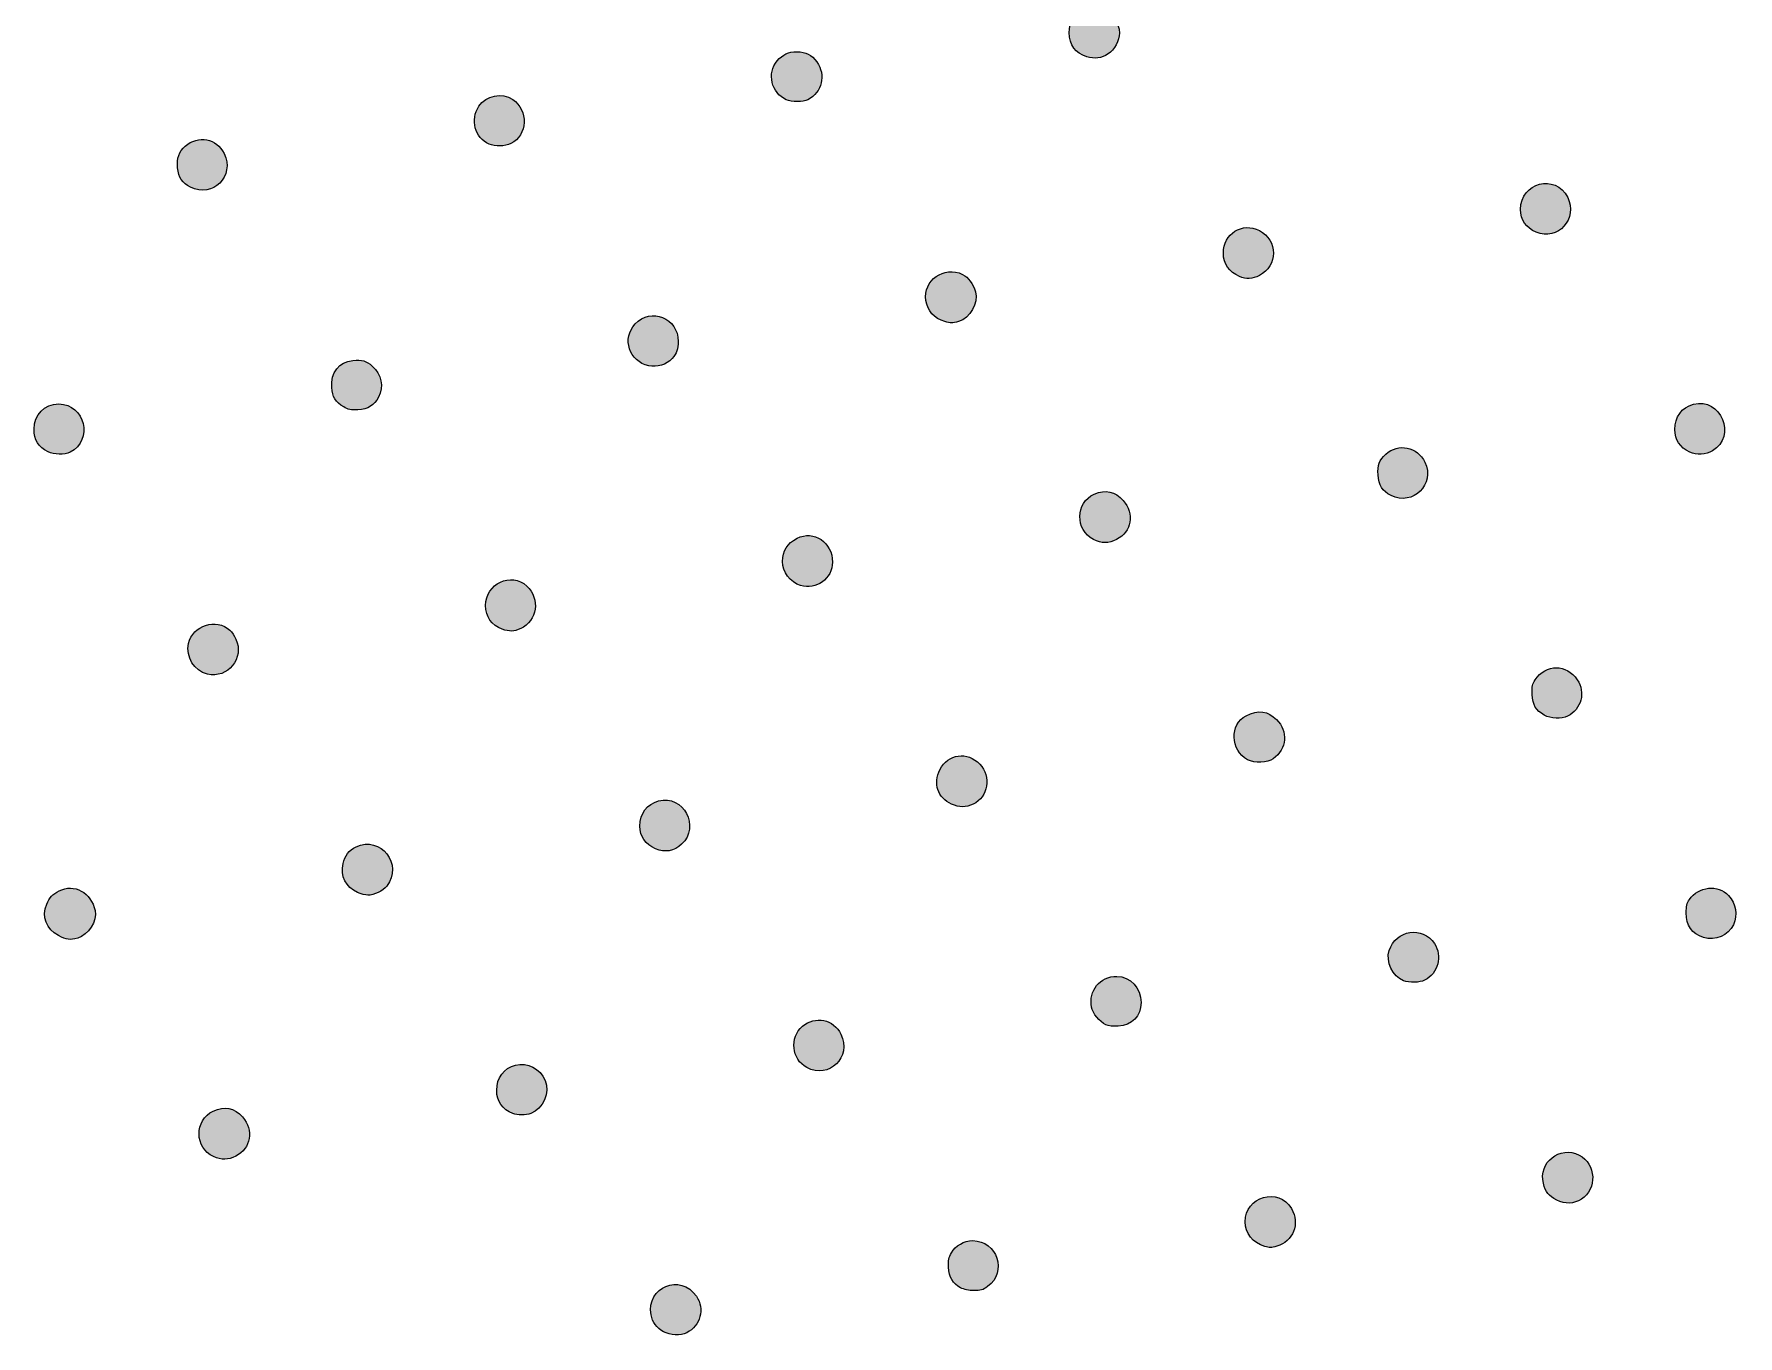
# Model space of a CAD drawing. Extents: x 0 to 500, y 2 to 498.
# Drawn here: x 126.4 to 238.1, y 326.6 to 411.9 of the extents above; entities that cross this region are included whole.
import ezdxf

# ---------------------------------------------------------------- set-up
doc = ezdxf.new("R2010")
doc.units = 0
doc.header["$MEASUREMENT"] = 0
doc.layers.add('LAYER_1', color=7, linetype='Continuous', lineweight=0)

# ---------------------------------------------------------------- blocks, each defined once
blk = doc.blocks.new('Block_0')
at = {"layer": 'LAYER_1', "true_color": 0x000000, "transparency": 33554687}
h = blk.add_hatch(color=18, dxfattribs=at)
h.dxf.hatch_style = 2
edge = h.paths.add_edge_path()
edge.add_spline(control_points=[(197.52, 411.98), (197.51, 412.65), (196.92, 413.48), (196.34, 413.62), (195.89, 413.74), (195.2, 413.6), (194.85, 413.34), (194.41, 413), (194.23, 412.62), (194.23, 412.02), (194.23, 411.21), (194.63, 410.66), (195.38, 410.43), (195.88, 410.27), (196.34, 410.34), (196.78, 410.62), (197.17, 410.87), (197.52, 411.51), (197.52, 411.98)], knot_values=[0, 0, 0, 0, 1, 1, 1, 2, 2, 2, 3, 3, 3, 4, 4, 4, 5, 5, 5, 6, 6, 6, 6], degree=3, periodic=0)
h = blk.add_hatch(color=18, dxfattribs=at)
h.dxf.hatch_style = 2
edge = h.paths.add_edge_path()
edge.add_spline(control_points=[(177.1, 407.61), (178.03, 408.1), (178.29, 409.24), (177.68, 410.09), (177.33, 410.57), (176.97, 410.76), (176.37, 410.76), (175.8, 410.76), (175.47, 410.6), (175.08, 410.16), (174.4, 409.38), (174.7, 408.04), (175.67, 407.62), (175.67, 407.62), (175.67, 407.62), (175.67, 407.62), (176.04, 407.45), (176.78, 407.45), (177.1, 407.61)], knot_values=[0, 0, 0, 0, 1, 1, 1, 2, 2, 2, 3, 3, 3, 4, 4, 4, 5, 5, 5, 6, 6, 6, 6], degree=3, periodic=0)
h = blk.add_hatch(color=18, dxfattribs=at)
h.dxf.hatch_style = 2
edge = h.paths.add_edge_path()
edge.add_spline(control_points=[(157.75, 407.63), (157.04, 408.11), (156, 407.9), (155.53, 407.19), (154.94, 406.3), (155.26, 405.13), (156.2, 404.71), (156.59, 404.54), (157.24, 404.55), (157.62, 404.74), (158.72, 405.26), (158.8, 406.94), (157.75, 407.63)], knot_values=[0, 0, 0, 0, 1, 1, 1, 2, 2, 2, 3, 3, 3, 4, 4, 4, 4], degree=3, periodic=0)
h = blk.add_hatch(color=18, dxfattribs=at)
h.dxf.hatch_style = 2
edge = h.paths.add_edge_path()
edge.add_spline(control_points=[(136.28, 404.57), (135.88, 404.23), (135.72, 403.77), (135.78, 403.14), (135.83, 402.53), (136.09, 402.14), (136.62, 401.88), (138.09, 401.15), (139.55, 402.61), (138.83, 404.09), (138.36, 405.08), (137.12, 405.31), (136.28, 404.57)], knot_values=[0, 0, 0, 0, 1, 1, 1, 2, 2, 2, 3, 3, 3, 4, 4, 4, 4], degree=3, periodic=0)
h = blk.add_hatch(color=18, dxfattribs=at)
h.dxf.hatch_style = 2
edge = h.paths.add_edge_path()
edge.add_spline(control_points=[(223.81, 400.42), (223.81, 399.73), (224.17, 399.22), (224.84, 398.93), (226.24, 398.32), (227.6, 399.84), (226.9, 401.21), (226.1, 402.79), (223.81, 402.2), (223.81, 400.42)], knot_values=[0, 0, 0, 0, 1, 1, 1, 2, 2, 2, 3, 3, 3, 3], degree=3, periodic=0)
h = blk.add_hatch(color=18, dxfattribs=at)
h.dxf.hatch_style = 2
edge = h.paths.add_edge_path()
edge.add_spline(control_points=[(206.69, 396.09), (207.92, 396.71), (207.92, 398.41), (206.69, 399.04), (205.58, 399.62), (204.32, 398.83), (204.33, 397.56), (204.34, 396.85), (204.7, 396.32), (205.38, 396.03), (205.38, 396.03), (205.38, 396.03), (205.38, 396.03), (205.84, 395.83), (206.21, 395.85), (206.69, 396.09)], knot_values=[0, 0, 0, 0, 1, 1, 1, 2, 2, 2, 3, 3, 3, 4, 4, 4, 5, 5, 5, 5], degree=3, periodic=0)
h = blk.add_hatch(color=18, dxfattribs=at)
h.dxf.hatch_style = 2
edge = h.paths.add_edge_path()
edge.add_spline(control_points=[(188.08, 395.02), (187.91, 395.58), (187.63, 395.95), (187.23, 396.16), (186.04, 396.77), (184.62, 395.76), (184.83, 394.45), (184.94, 393.76), (185.37, 393.28), (186.08, 393.07), (186.44, 392.96), (186.56, 392.96), (186.97, 393.08), (187.73, 393.29), (188.3, 394.29), (188.08, 395.02)], knot_values=[0, 0, 0, 0, 1, 1, 1, 2, 2, 2, 3, 3, 3, 4, 4, 4, 5, 5, 5, 5], degree=3, periodic=0)
h = blk.add_hatch(color=18, dxfattribs=at)
h.dxf.hatch_style = 2
edge = h.paths.add_edge_path()
edge.add_spline(control_points=[(168.6, 391.77), (168.6, 393.3), (166.81, 394.03), (165.78, 392.92), (164.88, 391.96), (165.37, 390.46), (166.67, 390.17), (167.21, 390.05), (167.82, 390.24), (168.19, 390.65), (168.51, 391.01), (168.6, 391.25), (168.6, 391.77)], knot_values=[0, 0, 0, 0, 1, 1, 1, 2, 2, 2, 3, 3, 3, 4, 4, 4, 4], degree=3, periodic=0)
h = blk.add_hatch(color=18, dxfattribs=at)
h.dxf.hatch_style = 2
edge = h.paths.add_edge_path()
edge.add_spline(control_points=[(148.95, 388.12), (149.31, 388.82), (149.15, 389.61), (148.54, 390.15), (148.13, 390.51), (147.88, 390.58), (147.27, 390.52), (146.37, 390.44), (145.81, 389.73), (145.88, 388.75), (145.93, 388.12), (146.13, 387.79), (146.67, 387.48), (146.96, 387.3), (147.14, 387.27), (147.6, 387.29), (148.27, 387.33), (148.68, 387.57), (148.95, 388.12)], knot_values=[0, 0, 0, 0, 1, 1, 1, 2, 2, 2, 3, 3, 3, 4, 4, 4, 5, 5, 5, 6, 6, 6, 6], degree=3, periodic=0)
h = blk.add_hatch(color=18, dxfattribs=at)
h.dxf.hatch_style = 2
edge = h.paths.add_edge_path()
edge.add_spline(control_points=[(127.99, 387.67), (127.05, 387.67), (126.37, 386.97), (126.37, 386.01), (126.37, 385.3), (126.64, 384.87), (127.29, 384.52), (127.64, 384.34), (128.39, 384.33), (128.73, 384.5), (130.28, 385.3), (129.72, 387.67), (127.99, 387.67)], knot_values=[0, 0, 0, 0, 1, 1, 1, 2, 2, 2, 3, 3, 3, 4, 4, 4, 4], degree=3, periodic=0)
h = blk.add_hatch(color=18, dxfattribs=at)
h.dxf.hatch_style = 2
edge = h.paths.add_edge_path()
edge.add_spline(control_points=[(235.14, 387.65), (234.37, 387.44), (233.92, 386.82), (233.92, 385.99), (233.92, 385.33), (234.26, 384.81), (234.9, 384.51), (235.34, 384.3), (235.95, 384.34), (236.39, 384.59), (238, 385.54), (236.94, 388.13), (235.14, 387.65)], knot_values=[0, 0, 0, 0, 1, 1, 1, 2, 2, 2, 3, 3, 3, 4, 4, 4, 4], degree=3, periodic=0)
h = blk.add_hatch(color=18, dxfattribs=at)
h.dxf.hatch_style = 2
edge = h.paths.add_edge_path()
edge.add_spline(control_points=[(214.98, 384.38), (214.55, 383.98), (214.43, 383.66), (214.47, 383.02), (214.52, 382.32), (214.75, 381.95), (215.32, 381.67), (216.76, 380.95), (218.24, 382.41), (217.54, 383.85), (217.06, 384.86), (215.78, 385.12), (214.98, 384.38)], knot_values=[0, 0, 0, 0, 1, 1, 1, 2, 2, 2, 3, 3, 3, 4, 4, 4, 4], degree=3, periodic=0)
h = blk.add_hatch(color=18, dxfattribs=at)
h.dxf.hatch_style = 2
edge = h.paths.add_edge_path()
edge.add_spline(control_points=[(197.33, 378.78), (198.32, 379.28), (198.53, 380.48), (197.77, 381.34), (197.25, 381.94), (196.59, 382.08), (195.87, 381.76), (194.63, 381.19), (194.6, 379.43), (195.82, 378.78), (195.82, 378.78), (195.82, 378.78), (195.82, 378.78), (196.34, 378.51), (196.8, 378.51), (197.33, 378.78)], knot_values=[0, 0, 0, 0, 1, 1, 1, 2, 2, 2, 3, 3, 3, 4, 4, 4, 5, 5, 5, 5], degree=3, periodic=0)
h = blk.add_hatch(color=18, dxfattribs=at)
h.dxf.hatch_style = 2
edge = h.paths.add_edge_path()
edge.add_spline(control_points=[(176.39, 378.86), (175.74, 378.52), (175.43, 378.04), (175.43, 377.34), (175.43, 376.64), (175.93, 375.98), (176.62, 375.76), (177.63, 375.44), (178.71, 376.23), (178.71, 377.3), (178.71, 378.59), (177.48, 379.42), (176.39, 378.86)], knot_values=[0, 0, 0, 0, 1, 1, 1, 2, 2, 2, 3, 3, 3, 4, 4, 4, 4], degree=3, periodic=0)
h = blk.add_hatch(color=18, dxfattribs=at)
h.dxf.hatch_style = 2
edge = h.paths.add_edge_path()
edge.add_spline(control_points=[(158.67, 375.73), (157.65, 376.68), (155.97, 375.89), (155.97, 374.46), (155.97, 373.7), (156.35, 373.16), (157.06, 372.9), (157.55, 372.73), (157.82, 372.74), (158.27, 372.94), (159.36, 373.44), (159.57, 374.89), (158.67, 375.73)], knot_values=[0, 0, 0, 0, 1, 1, 1, 2, 2, 2, 3, 3, 3, 4, 4, 4, 4], degree=3, periodic=0)
h = blk.add_hatch(color=18, dxfattribs=at)
h.dxf.hatch_style = 2
edge = h.paths.add_edge_path()
edge.add_spline(control_points=[(139.21, 372.83), (138.31, 373.65), (136.77, 373.16), (136.5, 371.96), (136.3, 371.08), (136.87, 370.16), (137.73, 369.96), (139.07, 369.64), (140.18, 371), (139.6, 372.25), (139.51, 372.46), (139.33, 372.72), (139.21, 372.83)], knot_values=[0, 0, 0, 0, 1, 1, 1, 2, 2, 2, 3, 3, 3, 4, 4, 4, 4], degree=3, periodic=0)
h = blk.add_hatch(color=18, dxfattribs=at)
h.dxf.hatch_style = 2
edge = h.paths.add_edge_path()
edge.add_spline(control_points=[(226.89, 367.19), (227.8, 367.66), (228.09, 368.76), (227.53, 369.59), (226.82, 370.64), (225.49, 370.63), (224.76, 369.58), (224.58, 369.3), (224.55, 369.17), (224.58, 368.63), (224.62, 367.9), (224.8, 367.59), (225.37, 367.27), (225.37, 367.27), (225.37, 367.27), (225.37, 367.27), (225.79, 367.02), (226.5, 366.99), (226.89, 367.19)], knot_values=[0, 0, 0, 0, 1, 1, 1, 2, 2, 2, 3, 3, 3, 4, 4, 4, 5, 5, 5, 6, 6, 6, 6], degree=3, periodic=0)
h = blk.add_hatch(color=18, dxfattribs=at)
h.dxf.hatch_style = 2
edge = h.paths.add_edge_path()
edge.add_spline(control_points=[(207.82, 366.97), (207.25, 367.55), (206.62, 367.63), (205.83, 367.23), (204.73, 366.68), (204.78, 364.96), (205.92, 364.34), (206.37, 364.1), (207.23, 364.13), (207.6, 364.4), (208.49, 365.06), (208.59, 366.21), (207.82, 366.97)], knot_values=[0, 0, 0, 0, 1, 1, 1, 2, 2, 2, 3, 3, 3, 4, 4, 4, 4], degree=3, periodic=0)
h = blk.add_hatch(color=18, dxfattribs=at)
h.dxf.hatch_style = 2
edge = h.paths.add_edge_path()
edge.add_spline(control_points=[(187.94, 361.43), (188.91, 361.88), (189.13, 363.25), (188.37, 364.05), (187.55, 364.91), (186.28, 364.74), (185.75, 363.69), (185.29, 362.78), (185.6, 361.86), (186.52, 361.43), (186.52, 361.43), (186.52, 361.43), (186.52, 361.43), (187, 361.21), (187.45, 361.21), (187.94, 361.43)], knot_values=[0, 0, 0, 0, 1, 1, 1, 2, 2, 2, 3, 3, 3, 4, 4, 4, 5, 5, 5, 5], degree=3, periodic=0)
h = blk.add_hatch(color=18, dxfattribs=at)
h.dxf.hatch_style = 2
edge = h.paths.add_edge_path()
edge.add_spline(control_points=[(167.31, 361.64), (166.54, 361.44), (166.08, 360.82), (166.08, 359.99), (166.08, 359.31), (166.43, 358.8), (167.11, 358.5), (167.72, 358.24), (168.33, 358.34), (168.82, 358.8), (170.06, 359.96), (168.93, 362.07), (167.31, 361.64)], knot_values=[0, 0, 0, 0, 1, 1, 1, 2, 2, 2, 3, 3, 3, 4, 4, 4, 4], degree=3, periodic=0)
h = blk.add_hatch(color=18, dxfattribs=at)
h.dxf.hatch_style = 2
edge = h.paths.add_edge_path()
edge.add_spline(control_points=[(149.49, 356.06), (150.6, 357.47), (149.09, 359.4), (147.48, 358.63), (147.01, 358.4), (146.75, 358.06), (146.63, 357.53), (146.44, 356.71), (146.81, 355.99), (147.58, 355.63), (147.8, 355.54), (148.09, 355.46), (148.25, 355.46), (148.64, 355.46), (149.25, 355.75), (149.49, 356.06)], knot_values=[0, 0, 0, 0, 1, 1, 1, 2, 2, 2, 3, 3, 3, 4, 4, 4, 5, 5, 5, 5], degree=3, periodic=0)
h = blk.add_hatch(color=18, dxfattribs=at)
h.dxf.hatch_style = 2
edge = h.paths.add_edge_path()
edge.add_spline(control_points=[(130.37, 354.45), (130.13, 355.63), (128.99, 356.25), (128.01, 355.74), (127.58, 355.53), (127.38, 355.31), (127.2, 354.87), (126.86, 354.06), (127.17, 353.23), (127.98, 352.81), (128.53, 352.53), (128.7, 352.51), (129.23, 352.65), (129.93, 352.85), (130.52, 353.77), (130.37, 354.45)], knot_values=[0, 0, 0, 0, 1, 1, 1, 2, 2, 2, 3, 3, 3, 4, 4, 4, 5, 5, 5, 5], degree=3, periodic=0)
h = blk.add_hatch(color=18, dxfattribs=at)
h.dxf.hatch_style = 2
edge = h.paths.add_edge_path()
edge.add_spline(control_points=[(237.45, 355.44), (236.76, 356.18), (235.47, 356.05), (234.88, 355.18), (234.72, 354.94), (234.67, 354.73), (234.67, 354.31), (234.67, 353.46), (235.04, 352.93), (235.8, 352.69), (236.59, 352.45), (237.44, 352.8), (237.76, 353.52), (238.06, 354.18), (237.94, 354.91), (237.45, 355.44)], knot_values=[0, 0, 0, 0, 1, 1, 1, 2, 2, 2, 3, 3, 3, 4, 4, 4, 5, 5, 5, 5], degree=3, periodic=0)
h = blk.add_hatch(color=18, dxfattribs=at)
h.dxf.hatch_style = 2
edge = h.paths.add_edge_path()
edge.add_spline(control_points=[(218.17, 352.29), (217.38, 353.46), (215.65, 353.2), (215.2, 351.84), (214.96, 351.11), (215.42, 350.14), (216.14, 349.85), (216.49, 349.71), (217.24, 349.73), (217.52, 349.88), (218.41, 350.34), (218.71, 351.48), (218.17, 352.29)], knot_values=[0, 0, 0, 0, 1, 1, 1, 2, 2, 2, 3, 3, 3, 4, 4, 4, 4], degree=3, periodic=0)
h = blk.add_hatch(color=18, dxfattribs=at)
h.dxf.hatch_style = 2
edge = h.paths.add_edge_path()
edge.add_spline(control_points=[(198.94, 348.43), (198.94, 349.37), (198.23, 350.14), (197.35, 350.14), (196.24, 350.14), (195.48, 349.21), (195.69, 348.11), (195.76, 347.72), (196.23, 347.15), (196.63, 346.97), (196.79, 346.89), (197.13, 346.85), (197.44, 346.87), (198.34, 346.92), (198.93, 347.53), (198.94, 348.43)], knot_values=[0, 0, 0, 0, 1, 1, 1, 2, 2, 2, 3, 3, 3, 4, 4, 4, 5, 5, 5, 5], degree=3, periodic=0)
h = blk.add_hatch(color=18, dxfattribs=at)
h.dxf.hatch_style = 2
edge = h.paths.add_edge_path()
edge.add_spline(control_points=[(176.74, 346.87), (175.88, 346.15), (176.03, 344.68), (177.02, 344.16), (178.49, 343.38), (179.99, 344.85), (179.26, 346.35), (178.79, 347.32), (177.57, 347.57), (176.74, 346.87)], knot_values=[0, 0, 0, 0, 1, 1, 1, 2, 2, 2, 3, 3, 3, 3], degree=3, periodic=0)
h = blk.add_hatch(color=18, dxfattribs=at)
h.dxf.hatch_style = 2
edge = h.paths.add_edge_path()
edge.add_spline(control_points=[(158.93, 341.14), (159.75, 341.45), (160.2, 342.52), (159.87, 343.32), (159.54, 344.1), (158.71, 344.53), (157.93, 344.32), (157.17, 344.12), (156.69, 343.48), (156.7, 342.67), (156.7, 341.92), (157.05, 341.43), (157.76, 341.14), (157.76, 341.14), (157.76, 341.14), (157.76, 341.14), (158.06, 341.02), (158.62, 341.02), (158.93, 341.14)], knot_values=[0, 0, 0, 0, 1, 1, 1, 2, 2, 2, 3, 3, 3, 4, 4, 4, 5, 5, 5, 6, 6, 6, 6], degree=3, periodic=0)
h = blk.add_hatch(color=18, dxfattribs=at)
h.dxf.hatch_style = 2
edge = h.paths.add_edge_path()
edge.add_spline(control_points=[(140.04, 340.92), (139.5, 341.53), (138.84, 341.66), (138.12, 341.31), (136.87, 340.71), (136.88, 338.89), (138.14, 338.32), (138.65, 338.09), (139.09, 338.1), (139.6, 338.35), (140.59, 338.85), (140.79, 340.06), (140.04, 340.92)], knot_values=[0, 0, 0, 0, 1, 1, 1, 2, 2, 2, 3, 3, 3, 4, 4, 4, 4], degree=3, periodic=0)
h = blk.add_hatch(color=18, dxfattribs=at)
h.dxf.hatch_style = 2
edge = h.paths.add_edge_path()
edge.add_spline(control_points=[(227.65, 338.42), (226.39, 339.06), (224.96, 337.94), (225.31, 336.57), (225.46, 335.98), (225.64, 335.75), (226.18, 335.47), (226.75, 335.19), (227.28, 335.21), (227.8, 335.53), (228.85, 336.18), (228.77, 337.85), (227.65, 338.42)], knot_values=[0, 0, 0, 0, 1, 1, 1, 2, 2, 2, 3, 3, 3, 4, 4, 4, 4], degree=3, periodic=0)
h = blk.add_hatch(color=18, dxfattribs=at)
h.dxf.hatch_style = 2
edge = h.paths.add_edge_path()
edge.add_spline(control_points=[(207.83, 332.44), (208.91, 332.74), (209.37, 333.93), (208.8, 334.91), (207.96, 336.34), (205.74, 335.71), (205.75, 334.04), (205.76, 333.3), (206.26, 332.67), (207.04, 332.43), (207.04, 332.43), (207.04, 332.43), (207.04, 332.43), (207.39, 332.33), (207.44, 332.33), (207.83, 332.44)], knot_values=[0, 0, 0, 0, 1, 1, 1, 2, 2, 2, 3, 3, 3, 4, 4, 4, 5, 5, 5, 5], degree=3, periodic=0)
h = blk.add_hatch(color=18, dxfattribs=at)
h.dxf.hatch_style = 2
edge = h.paths.add_edge_path()
edge.add_spline(control_points=[(188.88, 329.8), (190.18, 330.75), (189.51, 332.81), (187.91, 332.81), (187.32, 332.8), (186.78, 332.5), (186.5, 332.01), (186.32, 331.71), (186.29, 331.53), (186.31, 331.07), (186.35, 330.41), (186.59, 330), (187.11, 329.72), (187.33, 329.61), (187.65, 329.54), (187.98, 329.54), (188.42, 329.53), (188.57, 329.58), (188.88, 329.8)], knot_values=[0, 0, 0, 0, 1, 1, 1, 2, 2, 2, 3, 3, 3, 4, 4, 4, 5, 5, 5, 6, 6, 6, 6], degree=3, periodic=0)
h = blk.add_hatch(color=18, dxfattribs=at)
h.dxf.hatch_style = 2
edge = h.paths.add_edge_path()
edge.add_spline(control_points=[(169.79, 329.16), (168.75, 330.7), (166.49, 329.77), (166.82, 327.94), (166.91, 327.45), (167.16, 327.11), (167.63, 326.84), (168.06, 326.6), (168.76, 326.56), (169.15, 326.77), (170.06, 327.24), (170.35, 328.34), (169.79, 329.16)], knot_values=[0, 0, 0, 0, 1, 1, 1, 2, 2, 2, 3, 3, 3, 4, 4, 4, 4], degree=3, periodic=0)
at = {"layer": 'LAYER_1'}
for points, knots in [([(197.52, 411.98), (197.51, 412.65), (196.92, 413.48), (196.34, 413.62), (195.89, 413.74), (195.2, 413.6), (194.85, 413.34), (194.41, 413), (194.23, 412.62), (194.23, 412.02), (194.23, 411.21), (194.63, 410.66), (195.38, 410.43), (195.88, 410.27), (196.34, 410.34), (196.78, 410.62), (197.17, 410.87), (197.52, 411.51), (197.52, 411.98)], [0, 0, 0, 0, 1, 1, 1, 2, 2, 2, 3, 3, 3, 4, 4, 4, 5, 5, 5, 6, 6, 6, 6]), ([(177.1, 407.61), (178.03, 408.1), (178.29, 409.24), (177.68, 410.09), (177.33, 410.57), (176.97, 410.76), (176.37, 410.76), (175.8, 410.76), (175.47, 410.6), (175.08, 410.16), (174.4, 409.38), (174.7, 408.04), (175.67, 407.62), (175.67, 407.62), (175.67, 407.62), (175.67, 407.62), (176.04, 407.45), (176.78, 407.45), (177.1, 407.61)], [0, 0, 0, 0, 1, 1, 1, 2, 2, 2, 3, 3, 3, 4, 4, 4, 5, 5, 5, 6, 6, 6, 6]), ([(157.75, 407.63), (157.04, 408.11), (156, 407.9), (155.53, 407.19), (154.94, 406.3), (155.26, 405.13), (156.2, 404.71), (156.59, 404.54), (157.24, 404.55), (157.62, 404.74), (158.72, 405.26), (158.8, 406.94), (157.75, 407.63)], [0, 0, 0, 0, 1, 1, 1, 2, 2, 2, 3, 3, 3, 4, 4, 4, 4]), ([(136.28, 404.57), (135.88, 404.23), (135.72, 403.77), (135.78, 403.14), (135.83, 402.53), (136.09, 402.14), (136.62, 401.88), (138.09, 401.15), (139.55, 402.61), (138.83, 404.09), (138.36, 405.08), (137.12, 405.31), (136.28, 404.57)], [0, 0, 0, 0, 1, 1, 1, 2, 2, 2, 3, 3, 3, 4, 4, 4, 4]), ([(223.81, 400.42), (223.81, 399.73), (224.17, 399.22), (224.84, 398.93), (226.24, 398.32), (227.6, 399.84), (226.9, 401.21), (226.1, 402.79), (223.81, 402.2), (223.81, 400.42)], [0, 0, 0, 0, 1, 1, 1, 2, 2, 2, 3, 3, 3, 3]), ([(206.69, 396.09), (207.92, 396.71), (207.92, 398.41), (206.69, 399.04), (205.58, 399.62), (204.32, 398.83), (204.33, 397.56), (204.34, 396.85), (204.7, 396.32), (205.38, 396.03), (205.38, 396.03), (205.38, 396.03), (205.38, 396.03), (205.84, 395.83), (206.21, 395.85), (206.69, 396.09)], [0, 0, 0, 0, 1, 1, 1, 2, 2, 2, 3, 3, 3, 4, 4, 4, 5, 5, 5, 5]), ([(188.08, 395.02), (187.91, 395.58), (187.63, 395.95), (187.23, 396.16), (186.04, 396.77), (184.62, 395.76), (184.83, 394.45), (184.94, 393.76), (185.37, 393.28), (186.08, 393.07), (186.44, 392.96), (186.56, 392.96), (186.97, 393.08), (187.73, 393.29), (188.3, 394.29), (188.08, 395.02)], [0, 0, 0, 0, 1, 1, 1, 2, 2, 2, 3, 3, 3, 4, 4, 4, 5, 5, 5, 5]), ([(168.6, 391.77), (168.6, 393.3), (166.81, 394.03), (165.78, 392.92), (164.88, 391.96), (165.37, 390.46), (166.67, 390.17), (167.21, 390.05), (167.82, 390.24), (168.19, 390.65), (168.51, 391.01), (168.6, 391.25), (168.6, 391.77)], [0, 0, 0, 0, 1, 1, 1, 2, 2, 2, 3, 3, 3, 4, 4, 4, 4]), ([(148.95, 388.12), (149.31, 388.82), (149.15, 389.61), (148.54, 390.15), (148.13, 390.51), (147.88, 390.58), (147.27, 390.52), (146.37, 390.44), (145.81, 389.73), (145.88, 388.75), (145.93, 388.12), (146.13, 387.79), (146.67, 387.48), (146.96, 387.3), (147.14, 387.27), (147.6, 387.29), (148.27, 387.33), (148.68, 387.57), (148.95, 388.12)], [0, 0, 0, 0, 1, 1, 1, 2, 2, 2, 3, 3, 3, 4, 4, 4, 5, 5, 5, 6, 6, 6, 6]), ([(127.99, 387.67), (127.05, 387.67), (126.37, 386.97), (126.37, 386.01), (126.37, 385.3), (126.64, 384.87), (127.29, 384.52), (127.64, 384.34), (128.39, 384.33), (128.73, 384.5), (130.28, 385.3), (129.72, 387.67), (127.99, 387.67)], [0, 0, 0, 0, 1, 1, 1, 2, 2, 2, 3, 3, 3, 4, 4, 4, 4]), ([(235.14, 387.65), (234.37, 387.44), (233.92, 386.82), (233.92, 385.99), (233.92, 385.33), (234.26, 384.81), (234.9, 384.51), (235.34, 384.3), (235.95, 384.34), (236.39, 384.59), (238, 385.54), (236.94, 388.13), (235.14, 387.65)], [0, 0, 0, 0, 1, 1, 1, 2, 2, 2, 3, 3, 3, 4, 4, 4, 4]), ([(214.98, 384.38), (214.55, 383.98), (214.43, 383.66), (214.47, 383.02), (214.52, 382.32), (214.75, 381.95), (215.32, 381.67), (216.76, 380.95), (218.24, 382.41), (217.54, 383.85), (217.06, 384.86), (215.78, 385.12), (214.98, 384.38)], [0, 0, 0, 0, 1, 1, 1, 2, 2, 2, 3, 3, 3, 4, 4, 4, 4]), ([(197.33, 378.78), (198.32, 379.28), (198.53, 380.48), (197.77, 381.34), (197.25, 381.94), (196.59, 382.08), (195.87, 381.76), (194.63, 381.19), (194.6, 379.43), (195.82, 378.78), (195.82, 378.78), (195.82, 378.78), (195.82, 378.78), (196.34, 378.51), (196.8, 378.51), (197.33, 378.78)], [0, 0, 0, 0, 1, 1, 1, 2, 2, 2, 3, 3, 3, 4, 4, 4, 5, 5, 5, 5]), ([(176.39, 378.86), (175.74, 378.52), (175.43, 378.04), (175.43, 377.34), (175.43, 376.64), (175.93, 375.98), (176.62, 375.76), (177.63, 375.44), (178.71, 376.23), (178.71, 377.3), (178.71, 378.59), (177.48, 379.42), (176.39, 378.86)], [0, 0, 0, 0, 1, 1, 1, 2, 2, 2, 3, 3, 3, 4, 4, 4, 4]), ([(158.67, 375.73), (157.65, 376.68), (155.97, 375.89), (155.97, 374.46), (155.97, 373.7), (156.35, 373.16), (157.06, 372.9), (157.55, 372.73), (157.82, 372.74), (158.27, 372.94), (159.36, 373.44), (159.57, 374.89), (158.67, 375.73)], [0, 0, 0, 0, 1, 1, 1, 2, 2, 2, 3, 3, 3, 4, 4, 4, 4]), ([(139.21, 372.83), (138.31, 373.65), (136.77, 373.16), (136.5, 371.96), (136.3, 371.08), (136.87, 370.16), (137.73, 369.96), (139.07, 369.64), (140.18, 371), (139.6, 372.25), (139.51, 372.46), (139.33, 372.72), (139.21, 372.83)], [0, 0, 0, 0, 1, 1, 1, 2, 2, 2, 3, 3, 3, 4, 4, 4, 4]), ([(226.89, 367.19), (227.8, 367.66), (228.09, 368.76), (227.53, 369.59), (226.82, 370.64), (225.49, 370.63), (224.76, 369.58), (224.58, 369.3), (224.55, 369.17), (224.58, 368.63), (224.62, 367.9), (224.8, 367.59), (225.37, 367.27), (225.37, 367.27), (225.37, 367.27), (225.37, 367.27), (225.79, 367.02), (226.5, 366.99), (226.89, 367.19)], [0, 0, 0, 0, 1, 1, 1, 2, 2, 2, 3, 3, 3, 4, 4, 4, 5, 5, 5, 6, 6, 6, 6]), ([(207.82, 366.97), (207.25, 367.55), (206.62, 367.63), (205.83, 367.23), (204.73, 366.68), (204.78, 364.96), (205.92, 364.34), (206.37, 364.1), (207.23, 364.13), (207.6, 364.4), (208.49, 365.06), (208.59, 366.21), (207.82, 366.97)], [0, 0, 0, 0, 1, 1, 1, 2, 2, 2, 3, 3, 3, 4, 4, 4, 4]), ([(187.94, 361.43), (188.91, 361.88), (189.13, 363.25), (188.37, 364.05), (187.55, 364.91), (186.28, 364.74), (185.75, 363.69), (185.29, 362.78), (185.6, 361.86), (186.52, 361.43), (186.52, 361.43), (186.52, 361.43), (186.52, 361.43), (187, 361.21), (187.45, 361.21), (187.94, 361.43)], [0, 0, 0, 0, 1, 1, 1, 2, 2, 2, 3, 3, 3, 4, 4, 4, 5, 5, 5, 5]), ([(167.31, 361.64), (166.54, 361.44), (166.08, 360.82), (166.08, 359.99), (166.08, 359.31), (166.43, 358.8), (167.11, 358.5), (167.72, 358.24), (168.33, 358.34), (168.82, 358.8), (170.06, 359.96), (168.93, 362.07), (167.31, 361.64)], [0, 0, 0, 0, 1, 1, 1, 2, 2, 2, 3, 3, 3, 4, 4, 4, 4]), ([(149.49, 356.06), (150.6, 357.47), (149.09, 359.4), (147.48, 358.63), (147.01, 358.4), (146.75, 358.06), (146.63, 357.53), (146.44, 356.71), (146.81, 355.99), (147.58, 355.63), (147.8, 355.54), (148.09, 355.46), (148.25, 355.46), (148.64, 355.46), (149.25, 355.75), (149.49, 356.06)], [0, 0, 0, 0, 1, 1, 1, 2, 2, 2, 3, 3, 3, 4, 4, 4, 5, 5, 5, 5]), ([(130.37, 354.45), (130.13, 355.63), (128.99, 356.25), (128.01, 355.74), (127.58, 355.53), (127.38, 355.31), (127.2, 354.87), (126.86, 354.06), (127.17, 353.23), (127.98, 352.81), (128.53, 352.53), (128.7, 352.51), (129.23, 352.65), (129.93, 352.85), (130.52, 353.77), (130.37, 354.45)], [0, 0, 0, 0, 1, 1, 1, 2, 2, 2, 3, 3, 3, 4, 4, 4, 5, 5, 5, 5]), ([(237.45, 355.44), (236.76, 356.18), (235.47, 356.05), (234.88, 355.18), (234.72, 354.94), (234.67, 354.73), (234.67, 354.31), (234.67, 353.46), (235.04, 352.93), (235.8, 352.69), (236.59, 352.45), (237.44, 352.8), (237.76, 353.52), (238.06, 354.18), (237.94, 354.91), (237.45, 355.44)], [0, 0, 0, 0, 1, 1, 1, 2, 2, 2, 3, 3, 3, 4, 4, 4, 5, 5, 5, 5]), ([(218.17, 352.29), (217.38, 353.46), (215.65, 353.2), (215.2, 351.84), (214.96, 351.11), (215.42, 350.14), (216.14, 349.85), (216.49, 349.71), (217.24, 349.73), (217.52, 349.88), (218.41, 350.34), (218.71, 351.48), (218.17, 352.29)], [0, 0, 0, 0, 1, 1, 1, 2, 2, 2, 3, 3, 3, 4, 4, 4, 4]), ([(198.94, 348.43), (198.94, 349.37), (198.23, 350.14), (197.35, 350.14), (196.24, 350.14), (195.48, 349.21), (195.69, 348.11), (195.76, 347.72), (196.23, 347.15), (196.63, 346.97), (196.79, 346.89), (197.13, 346.85), (197.44, 346.87), (198.34, 346.92), (198.93, 347.53), (198.94, 348.43)], [0, 0, 0, 0, 1, 1, 1, 2, 2, 2, 3, 3, 3, 4, 4, 4, 5, 5, 5, 5]), ([(176.74, 346.87), (175.88, 346.15), (176.03, 344.68), (177.02, 344.16), (178.49, 343.38), (179.99, 344.85), (179.26, 346.35), (178.79, 347.32), (177.57, 347.57), (176.74, 346.87)], [0, 0, 0, 0, 1, 1, 1, 2, 2, 2, 3, 3, 3, 3]), ([(158.93, 341.14), (159.75, 341.45), (160.2, 342.52), (159.87, 343.32), (159.54, 344.1), (158.71, 344.53), (157.93, 344.32), (157.17, 344.12), (156.69, 343.48), (156.7, 342.67), (156.7, 341.92), (157.05, 341.43), (157.76, 341.14), (157.76, 341.14), (157.76, 341.14), (157.76, 341.14), (158.06, 341.02), (158.62, 341.02), (158.93, 341.14)], [0, 0, 0, 0, 1, 1, 1, 2, 2, 2, 3, 3, 3, 4, 4, 4, 5, 5, 5, 6, 6, 6, 6]), ([(140.04, 340.92), (139.5, 341.53), (138.84, 341.66), (138.12, 341.31), (136.87, 340.71), (136.88, 338.89), (138.14, 338.32), (138.65, 338.09), (139.09, 338.1), (139.6, 338.35), (140.59, 338.85), (140.79, 340.06), (140.04, 340.92)], [0, 0, 0, 0, 1, 1, 1, 2, 2, 2, 3, 3, 3, 4, 4, 4, 4]), ([(227.65, 338.42), (226.39, 339.06), (224.96, 337.94), (225.31, 336.57), (225.46, 335.98), (225.64, 335.75), (226.18, 335.47), (226.75, 335.19), (227.28, 335.21), (227.8, 335.53), (228.85, 336.18), (228.77, 337.85), (227.65, 338.42)], [0, 0, 0, 0, 1, 1, 1, 2, 2, 2, 3, 3, 3, 4, 4, 4, 4]), ([(207.83, 332.44), (208.91, 332.74), (209.37, 333.93), (208.8, 334.91), (207.96, 336.34), (205.74, 335.71), (205.75, 334.04), (205.76, 333.3), (206.26, 332.67), (207.04, 332.43), (207.04, 332.43), (207.04, 332.43), (207.04, 332.43), (207.39, 332.33), (207.44, 332.33), (207.83, 332.44)], [0, 0, 0, 0, 1, 1, 1, 2, 2, 2, 3, 3, 3, 4, 4, 4, 5, 5, 5, 5]), ([(188.88, 329.8), (190.18, 330.75), (189.51, 332.81), (187.91, 332.81), (187.32, 332.8), (186.78, 332.5), (186.5, 332.01), (186.32, 331.71), (186.29, 331.53), (186.31, 331.07), (186.35, 330.41), (186.59, 330), (187.11, 329.72), (187.33, 329.61), (187.65, 329.54), (187.98, 329.54), (188.42, 329.53), (188.57, 329.58), (188.88, 329.8)], [0, 0, 0, 0, 1, 1, 1, 2, 2, 2, 3, 3, 3, 4, 4, 4, 5, 5, 5, 6, 6, 6, 6]), ([(169.79, 329.16), (168.75, 330.7), (166.49, 329.77), (166.82, 327.94), (166.91, 327.45), (167.16, 327.11), (167.63, 326.84), (168.06, 326.6), (168.76, 326.56), (169.15, 326.77), (170.06, 327.24), (170.35, 328.34), (169.79, 329.16)], [0, 0, 0, 0, 1, 1, 1, 2, 2, 2, 3, 3, 3, 4, 4, 4, 4])]:
    blk.add_open_spline(points, degree=3, knots=knots, dxfattribs=at)

msp = doc.modelspace()

# ---------------------------------------------------------------- block references
at = {"layer": 'LAYER_1'}
msp.add_blockref('Block_0', (0, 0), dxfattribs=at)

doc.saveas('drawing.dxf')
